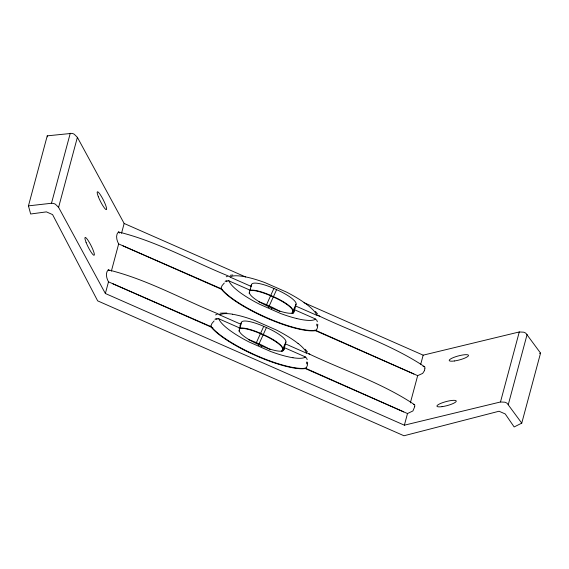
<?xml version="1.0" encoding="UTF-8"?>
<svg xmlns="http://www.w3.org/2000/svg" width="569" height="569" viewBox="0 0 569 569"><rect width="100%" height="100%" fill="white"/><g stroke="black" fill="none" stroke-linecap="round" stroke-linejoin="round"><path stroke-width="0.85" d="M305.987 368.449A55.62 13.08 24.3 0 1 256.128 355.774A55.62 13.08 24.3 0 1 210.722 326.492L211.945 323.448L214.129 320.923M224.3 283.021L222.116 285.553L220.957 288.327M220.943 288.383L220.9 288.568A55.62 13.08 24.3 0 0 266.299 317.879A55.62 13.08 24.3 0 0 316.158 330.553M414.716 406.643L414.751 404.922L413.414 404.374M424.887 368.74L424.865 366.941L423.051 366.457M240.723 325.041L240.872 324.465A35.186 1.309 -66.2 0 0 240.915 324.266L241.412 322.403A22.852 5.37 24.3 0 1 263.724 326.357L266.427 327.545A22.852 5.37 24.3 0 1 285.915 342.005L285.41 343.868A35.186 1.309 -66.2 0 1 285.368 344.06L285.24 344.572M295.389 306.741L295.539 306.158A35.186 1.309 -66.2 0 0 295.581 305.966L296.079 304.102A22.852 5.37 24.3 0 0 276.598 289.649L273.895 288.455A22.852 5.37 24.3 0 0 251.583 284.507L250.552 286.79M250.723 368.271L97.669 300.866L52.583 214.598L46.409 211.874L30.655 214.001L28.45 205.864L47.241 135.842L71.843 133.359A7.233 7.027 15 0 1 74.233 134.234L77.384 137.335L124.156 223.468L245.63 276.968M28.45 205.864L51.487 203.261L70.279 133.231M250.915 368.356L403.969 435.769L499.049 411.231L505.222 413.948L514.156 426.949L521.759 423.13L507.185 403.393A7.233 7.027 15 0 0 504.923 402.219L500.485 401.977L404.374 425.185L105.365 293.497L58.593 207.358L77.384 137.335M105.365 293.497L108.494 281.84C106.552 278.412 105.137 272.864 108.259 269.855C146.688 279.272 181.497 298.974 217.927 313.775L218.852 314.344M111.346 271.2L118.658 243.937C116.723 240.516 115.308 234.969 118.43 231.953C156.859 241.377 191.668 261.071 228.098 275.873L229.023 276.449M121.503 233.354L124.156 223.468M238.909 331.122L239.89 328.071A35.186 1.309 -66.2 0 0 239.983 327.78L240.161 327.125M240.182 327.061L240.708 325.098M249.08 293.22L250.061 290.176A35.186 1.309 -66.2 0 0 250.154 289.877L250.332 289.23M250.353 289.166L251.043 286.563A35.186 1.309 -66.2 0 0 251.085 286.371L251.583 284.507M282.089 351.265L282.608 349.316A22.852 5.37 24.3 0 0 263.127 334.864L260.424 333.669A22.852 5.37 24.3 0 0 239.549 328.555M292.26 313.37L292.779 311.421A22.852 5.37 24.3 0 0 273.291 296.961L270.588 295.773A22.852 5.37 24.3 0 0 249.72 290.652M283.405 350.717L284.393 347.673A35.186 1.309 -66.2 0 0 284.479 347.375L284.664 346.72M293.369 313.277L294.564 309.771A35.186 1.309 -66.2 0 0 294.65 309.479L294.834 308.825M284.678 346.663L285.19 344.757M294.849 308.761L295.361 306.862M404.374 425.185L407.504 413.535L412.93 410.946L414.687 406.757M410.356 402.888L417.674 375.632L422.675 373.399L424.332 370.81M420.733 364.224L423.165 355.163L519.277 331.955L523.715 332.196A7.233 7.027 15 0 1 525.976 333.363L540.55 353.1L521.759 423.13M424.367 370.696L424.858 368.854M500.485 401.977L519.277 331.955M508.323 404.459L527.114 334.43M239.762 326.065L239.969 325.603M240.381 324.693L240.587 324.238M241 323.32L241.412 322.403M258.753 301.726A22.852 5.37 24.3 0 1 266.541 304.742L270.588 295.773M249.265 290.56A22.852 5.37 24.3 0 1 270.737 295.446L273.895 288.455M279.877 311.471A22.852 5.37 24.3 0 0 269.244 305.937L273.291 296.961M294.529 310.987L292.921 310.283A22.852 5.37 24.3 0 0 273.44 296.634L276.598 289.649M268.582 307.637L268.981 306.762A22.852 5.37 24.3 0 1 249.492 292.302M271.285 308.825L271.683 307.957A22.852 5.37 24.3 0 0 293.988 311.904M248.582 339.629A22.852 5.37 24.3 0 1 256.37 342.645L260.424 333.669M239.094 328.462A22.852 5.37 24.3 0 1 260.566 333.349L263.724 326.357M258.411 345.539L258.81 344.665A22.852 5.37 24.3 0 1 239.321 330.205M270.282 349.729A22.852 5.37 24.3 0 0 259.073 343.832L263.127 334.864M284.358 348.889L282.75 348.185A22.852 5.37 24.3 0 0 263.269 334.536L266.427 327.545M261.121 346.727L261.512 345.852A22.852 5.37 24.3 0 0 283.817 349.8M292.025 313.099L296.079 304.102M282.75 348.185L284.151 349.188M281.598 351.564L285.915 342.005M316.336 330.276L317.523 327.573L317.801 324.202M306.051 368.356L307.352 365.469L307.63 362.104M226.099 281.712L227.842 280.851M215.928 319.614L217.671 318.747M539.597 353.584L540.55 353.1M230.175 275.289L232.828 274.983M220.004 313.185L226.818 313.014M51.487 203.261L53.052 203.382A7.233 7.027 15 0 1 55.442 204.257L58.593 207.358M317.772 315.553L317.246 315.461M317.829 315.56L318.704 315.781C354.01 332.595 391.842 344.871 424.566 366.699M307.537 353.441L308.533 353.676C343.84 370.49 381.671 382.766 414.396 404.595L414.396 404.595M296.726 318.54L300.254 319.323A46.708 10.982 24.3 0 0 303.17 319.849A48.493 11.401 24.3 0 0 315.731 319.095L294.564 309.771M118.43 231.953L119.113 232.437M108.259 269.855L109.156 270.56M118.658 243.937L221.782 288.988M108.494 281.84L211.611 326.891M407.504 413.535L403.848 411.949M417.674 375.632L414.019 374.046M304.031 302.694L423.165 355.163M251.085 286.371L230.018 277.089A48.493 11.401 24.3 0 1 242.607 276.356A46.708 10.982 24.3 0 1 245.516 276.868L249.044 277.658A48.863 11.494 24.3 0 1 265.069 282.651L286.456 292.068A48.863 11.494 24.3 0 1 301.492 300.759L304.657 302.921A46.708 10.982 24.3 0 1 308.242 305.61A48.493 11.401 24.3 0 1 316.755 315.29L295.581 305.966M270.737 295.446L273.44 296.634M228.994 280.894L250.061 290.176M266.541 304.742L269.244 305.937M268.981 306.762L271.683 307.957M315.269 330.162L413.869 373.982L314.394 330.169M123.039 245.893L222.294 289.607M219.847 314.991L240.915 324.266M285.41 343.868L306.599 353.2M260.566 333.349L263.269 334.536M218.823 318.796L239.89 328.071M284.393 347.673L305.581 357.005A48.493 11.401 24.3 0 1 292.985 357.737M256.37 342.645L259.073 343.832M258.81 344.665L261.512 345.852M305.098 368.058L403.706 411.878L304.998 368.406M112.875 283.789L212.891 327.844M318.704 315.781L319.003 315.951A9.531 3.378 -69.7 0 1 319.771 316.165M308.533 353.676L308.832 353.854A9.531 3.378 -69.7 0 1 309.771 354.181M119.22 232.543L119.661 233.055M315.411 311.357L317.765 314.237M305.24 349.252L307.594 352.133M316.649 319.956L317.36 321.769M306.478 357.858L307.189 359.665M47.241 135.842L47.519 136.859M306.222 368.079A55.62 13.08 24.3 0 1 256.285 355.419A55.62 13.08 24.3 0 1 210.829 326.065M218.845 318.804A48.493 11.401 24.3 0 0 227.372 328.484A46.708 10.982 24.3 0 0 230.943 331.172L234.101 333.334A48.863 11.494 24.3 0 0 249.137 342.026L270.524 351.443A48.863 11.494 24.3 0 0 286.556 356.436L290.083 357.225A46.708 10.982 24.3 0 0 292.999 357.745M219.883 314.927A48.493 11.401 24.3 0 1 232.458 314.18M298.078 343.434A48.493 11.401 24.3 0 1 306.606 353.114M214.918 319.252A9.531 2.724 -52.4 0 1 216.618 318.548M218.005 318.946A1.992 0.875 42.7 0 1 218.325 318.427M305.012 357.076A3.044 0.918 24.4 0 1 305.859 357.737M306.527 362.012A9.716 1.942 89.6 0 1 306.741 363.904M219.058 314.565A3.044 0.505 24.1 0 1 219.278 314.6M215.559 314.927A9.716 3.542 -48.6 0 1 217.244 314.308M232.429 314.244A46.708 10.982 24.3 0 1 235.346 314.771L238.873 315.553A48.863 11.494 24.3 0 1 254.898 320.546L276.292 329.97A48.863 11.494 24.3 0 1 291.328 338.655L294.486 340.817A46.708 10.982 24.3 0 1 298.071 343.505M316.392 330.184A55.62 13.08 24.3 0 1 266.456 317.523A55.62 13.08 24.3 0 1 221 288.17M229.015 280.901A48.493 11.401 24.3 0 0 237.543 290.588A46.708 10.982 24.3 0 0 241.114 293.277L244.272 295.432A48.863 11.494 24.3 0 0 259.308 304.123L280.695 313.547A48.863 11.494 24.3 0 0 296.726 318.533M225.089 281.349A9.531 2.724 -52.4 0 1 226.789 280.652M228.169 281.05A1.992 0.875 42.7 0 1 228.489 280.524M315.183 319.181A3.044 0.918 24.4 0 1 316.03 319.842M316.698 324.11A9.716 1.942 89.6 0 1 316.912 326.009M229.229 276.669A3.044 0.505 24.1 0 1 229.449 276.698M226.263 276.776A9.716 3.542 -48.6 0 1 227.415 276.406M98.337 196.703A9.986 1.615 63.2 0 0 106.375 209.605A9.986 1.615 63.2 0 0 100.976 195.736A9.986 1.615 63.2 0 0 98.337 196.703M86.083 242.373A9.986 1.615 63.2 0 0 94.12 255.268A9.986 1.615 63.2 0 0 88.721 241.405A9.986 1.615 63.2 0 0 86.083 242.373M454.339 360.981A9.986 2.07 -15 0 0 468.522 355.383A9.986 2.07 -15 0 0 453.749 357.424A9.986 2.07 -15 0 0 454.339 360.981M442.085 406.65A9.986 2.07 -15 0 0 456.267 401.053A9.986 2.07 -15 0 0 441.494 403.087A9.986 2.07 -15 0 0 442.085 406.65"/></g></svg>
